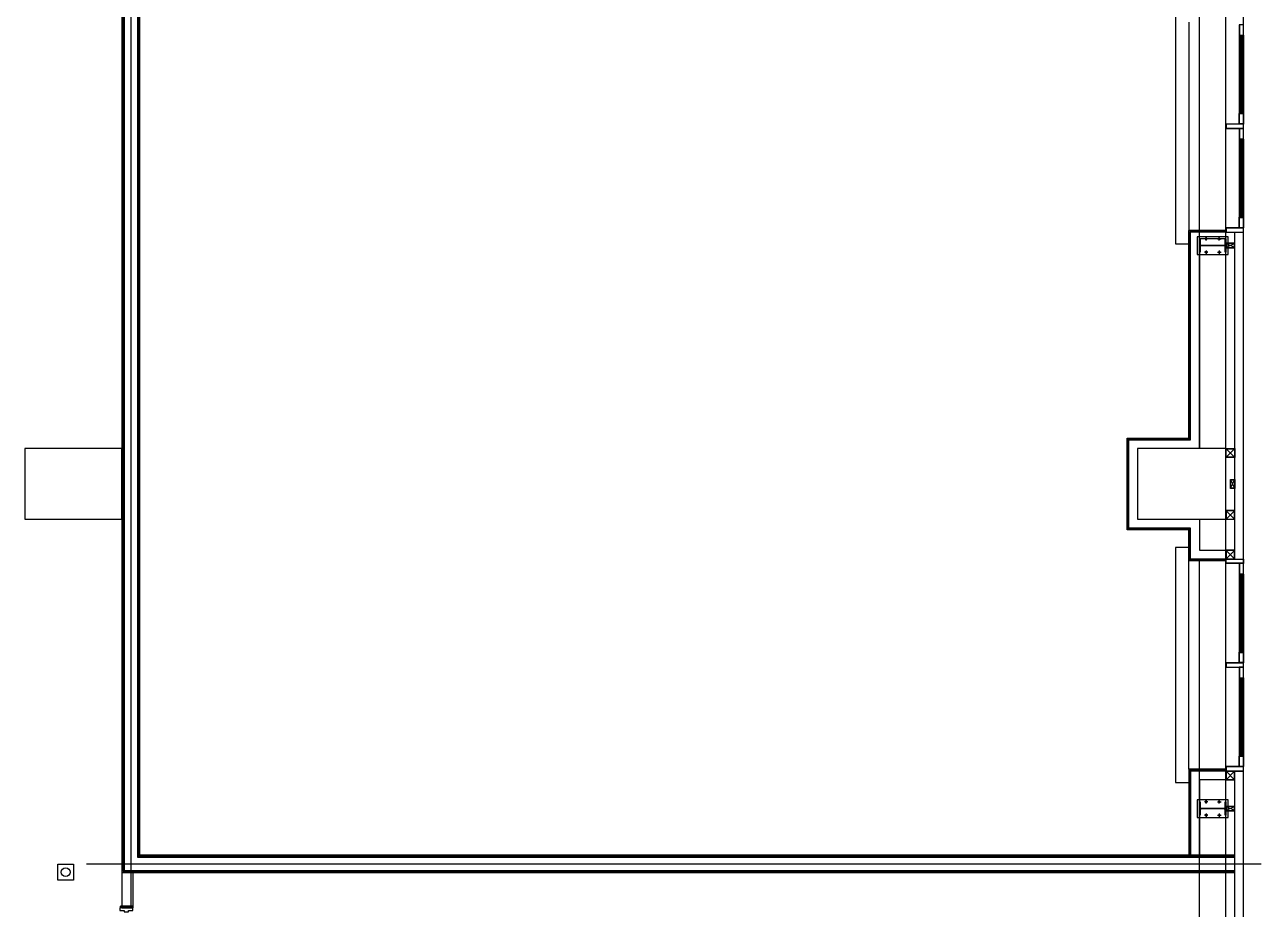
# Model space of a CAD drawing. Header units: millimetres. Extents: x 0 to 356400, y 0 to 68257.
# Drawn here: x 289132 to 289692, y 2965 to 3366 of the extents above; entities that cross this region are included whole.
import ezdxf

# ---------------------------------------------------------------- set-up
doc = ezdxf.new("R2010")
doc.units = ezdxf.units.MM
doc.header["$LTSCALE"] = 75
doc.linetypes.add('HID', pattern=[2.3, 1.5, -0.8])
for name, color, linetype in [('1', 7, 'Continuous'), ('6', 6, 'Continuous'), ('8', 8, 'Continuous'), ('SS-PLATE', 32, 'Continuous')]:
    doc.layers.add(name, color=color, linetype=linetype)

# ---------------------------------------------------------------- blocks, each defined once
blk = doc.blocks.new('BOLT')
at = {"layer": '1', "color": 251}
for p, q in [((-21, 0), (21, 0)), ((0, -21), (0, 21))]:
    blk.add_line(p, q, dxfattribs=at)
at = {"layer": '6', "color": 251}
blk.add_circle((0, 0), 11, dxfattribs=at)
blk = doc.blocks.new('WC2_BP')
at = {"layer": 'SS-PLATE', "color": 251, "ltscale": 0.05}
blk.add_lwpolyline([(-175, -100), (175, -100), (175, 100), (-175, 100)], close=True, dxfattribs=at)
at = {"linetype": 'HID', "yscale": 0.909090909090909, "zscale": 0.909090909090909}
for p, xscale in [((-75, 75), -0.909090909090909), ((75, 75), 0.909090909090909)]:
    blk.add_blockref('BOLT', p, dxfattribs=dict(at, xscale=xscale))
at = {"linetype": 'HID', "yscale": 0.909090909090909, "zscale": 0.909090909090909, "rotation": 180}
for p, xscale in [((-75, -75), 0.909090909090909), ((75, -75), -0.909090909090909)]:
    blk.add_blockref('BOLT', p, dxfattribs=dict(at, xscale=xscale))
blk = doc.blocks.new('G$C7369CDF7')
at = {"layer": '8'}
for p, q in [((109530, 44950), (109530, 58250)), ((105230, 58050), (97130, 58050)), ((100150, 58050), (100030, 58050)), ((100030, 58050), (100030, 58000)), ((100030, 58000), (100150, 58000)), ((100148, 58048), (100032, 58048)), ((100032, 58048), (100032, 58002)), ((100032, 58002), (100148, 58002)), ((100148, 58002), (100148, 58048)), ((100150, 58050), (101035, 58050)), ((100150, 58000), (100150, 58050)), ((101035, 58042), (100150, 58042)), ((101035, 58034), (100150, 58034)), ((101035, 58022), (100150, 58022)), ((101035, 58014), (100150, 58014)), ((100150, 58000), (101035, 58000)), ((101035, 58000), (101035, 58050)), ((101035, 58050), (101155, 58050)), ((101155, 58000), (101035, 58000)), ((101037, 58002), (101037, 58048)), ((101037, 58048), (101153, 58048)), ((101153, 58002), (101037, 58002)), ((101153, 58048), (101153, 58002)), ((101155, 58050), (101155, 57850)), ((101205, 58050), (101155, 58050)), ((101155, 58050), (101155, 58000)), ((101157, 58048), (101157, 57852)), ((101203, 58048), (101157, 58048)), ((101157, 58048), (101157, 58048)), ((101203, 57852), (101203, 58048)), ((101325, 58050), (101205, 58050)), ((101205, 58050), (101205, 58000)), ((101205, 57850), (101205, 58050)), ((101205, 58000), (101325, 58000)), ((101323, 58048), (101207, 58048)), ((101207, 58048), (101207, 58002)), ((101207, 58002), (101323, 58002)), ((101323, 58002), (101323, 58048)), ((101325, 58050), (102210, 58050)), ((101325, 58000), (101325, 58050)), ((101325, 58042), (102210, 58042)), ((101325, 58034), (102210, 58034)), ((101325, 58022), (102210, 58022)), ((101325, 58014), (102210, 58014)), ((101325, 58000), (102210, 58000)), ((102210, 58000), (102210, 58050)), ((102210, 58050), (102330, 58050)), ((102330, 58000), (102210, 58000)), ((102212, 58002), (102212, 58048)), ((102212, 58048), (102328, 58048)), ((102328, 58002), (102212, 58002)), ((102328, 58048), (102328, 58002)), ((102330, 58050), (102330, 58000)), ((102330, 58050), (102330, 57850)), ((102380, 58050), (102330, 58050)), ((102332, 58048), (102332, 57852)), ((102378, 58048), (102332, 58048)), ((102332, 58048), (102332, 58048)), ((102378, 57852), (102378, 58048)), ((102380, 57850), (102380, 58050)), ((116230, 58050), (105230, 58050)), ((106080, 57850), (106080, 58050)), ((106080, 58050), (106130, 58050)), ((106082, 58048), (106128, 58048)), ((106082, 57852), (106082, 58048)), ((106128, 58048), (106128, 57852)), ((106250, 58050), (106130, 58050)), ((106130, 58050), (106130, 58000)), ((106130, 58050), (106130, 57850)), ((106130, 58000), (106250, 58000)), ((106248, 58048), (106132, 58048)), ((106132, 58048), (106132, 58002)), ((106132, 58002), (106248, 58002)), ((106248, 58002), (106248, 58048)), ((106250, 58050), (107135, 58050)), ((106250, 58000), (106250, 58050)), ((107135, 58042), (106250, 58042)), ((107135, 58034), (106250, 58034)), ((107135, 58022), (106250, 58022)), ((107135, 58014), (106250, 58014)), ((106250, 58000), (107135, 58000)), ((107135, 58000), (107135, 58050)), ((107135, 58050), (107255, 58050)), ((107255, 58000), (107135, 58000)), ((107137, 58002), (107137, 58048)), ((107137, 58048), (107253, 58048)), ((107253, 58002), (107137, 58002)), ((107253, 58048), (107253, 58002)), ((107255, 58050), (107255, 57850)), ((107305, 58050), (107255, 58050)), ((107255, 58050), (107255, 58000)), ((107257, 58048), (107257, 57852)), ((107303, 58048), (107257, 58048)), ((107257, 58048), (107257, 58048)), ((107303, 57852), (107303, 58048)), ((107425, 58050), (107305, 58050)), ((107305, 58050), (107305, 58000)), ((107305, 57850), (107305, 58050)), ((107305, 58000), (107425, 58000)), ((107423, 58048), (107307, 58048)), ((107307, 58048), (107307, 58002)), ((107307, 58002), (107423, 58002)), ((107423, 58002), (107423, 58048)), ((107425, 58050), (108310, 58050)), ((107425, 58000), (107425, 58050)), ((107425, 58042), (108310, 58042)), ((107425, 58034), (108310, 58034)), ((107425, 58022), (108310, 58022)), ((107425, 58014), (108310, 58014)), ((107425, 58000), (108310, 58000)), ((108310, 58000), (108310, 58050)), ((108310, 58050), (108430, 58050)), ((108430, 58000), (108310, 58000)), ((108312, 58002), (108312, 58048)), ((108312, 58048), (108428, 58048)), ((108428, 58002), (108312, 58002)), ((108428, 58048), (108428, 58002)), ((108430, 58050), (108430, 58000)), ((108430, 58050), (108430, 57850)), ((108480, 58050), (108430, 58050)), ((108432, 58048), (108432, 57852)), ((108478, 58048), (108432, 58048)), ((108432, 58048), (108432, 58048)), ((108478, 57852), (108478, 58048)), ((108480, 57850), (108480, 58050)), ((104830, 57850), (97230, 57850)), ((101155, 57850), (100030, 57850)), ((101155, 57850), (101205, 57850)), ((101157, 57852), (101203, 57852)), ((102330, 57850), (101205, 57850)), ((102330, 57850), (102380, 57850)), ((102332, 57852), (102378, 57852)), ((102360, 57850), (102360, 57430)), ((102370, 57850), (102370, 57440)), ((105230, 57950), (102380, 57950)), ((102380, 57850), (102380, 57450)), ((102455, 57850), (102455, 57550)), ((102530, 57850), (102455, 57850)), ((102508, 57948, -103000), (102553, 57852, -103000)), ((102553, 57948, -103000), (102508, 57852, -103000)), ((102530, 57550, -103000), (102530, 57850, -103000)), ((104830, 57850), (104830, 57950)), ((104830, 57950), (104930, 57950)), ((105630, 57850), (104830, 57850)), ((104830, 57850), (104830, 56850)), ((104930, 57850), (104830, 57850)), ((104928, 57852), (104833, 57948)), ((104928, 57948), (104833, 57852)), ((104833, 57852), (104833, 57948)), ((104833, 57948), (104928, 57948)), ((104928, 57852), (104833, 57852)), ((104928, 57948), (104928, 57852)), ((104930, 57950), (104930, 57850)), ((105180, 57900), (105180, 57950)), ((105180, 57950), (105280, 57950)), ((105280, 57900), (105180, 57900)), ((105183, 57902), (105278, 57948)), ((105278, 57902), (105183, 57948)), ((105183, 57902), (105183, 57948)), ((105183, 57948), (105278, 57948)), ((105278, 57902), (105183, 57902)), ((106080, 57950), (105230, 57950)), ((105278, 57948), (105278, 57902)), ((105280, 57950), (105280, 57900)), ((105630, 57950), (105530, 57950)), ((105530, 57950), (105530, 57850)), ((105530, 57850), (105630, 57850)), ((105533, 57852), (105628, 57948)), ((105533, 57948), (105628, 57852)), ((105628, 57948), (105533, 57948)), ((105533, 57948), (105533, 57852)), ((105533, 57852), (105628, 57852)), ((105628, 57852), (105628, 57948)), ((105630, 57850), (105630, 57950)), ((115830, 57850), (105630, 57850)), ((105630, 56850), (105630, 57850)), ((105980, 57550), (105980, 57950)), ((106080, 57950), (105980, 57950)), ((105980, 57950), (105980, 57850)), ((105980, 57850), (106080, 57850)), ((105983, 57852), (106078, 57948)), ((105983, 57948), (106078, 57852)), ((106078, 57948), (105983, 57948)), ((105983, 57948), (105983, 57852)), ((105983, 57852), (106078, 57852)), ((106078, 57852), (106078, 57948)), ((106080, 57850), (106080, 57950)), ((106080, 57850), (106080, 57450)), ((106130, 57850), (106080, 57850)), ((106128, 57852), (106082, 57852)), ((106090, 57850), (106090, 57440)), ((106100, 57850), (106100, 57430)), ((107255, 57850), (106130, 57850)), ((107255, 57850), (107305, 57850)), ((107257, 57852), (107303, 57852)), ((108430, 57850), (107305, 57850)), ((108430, 57850), (108480, 57850)), ((108432, 57852), (108478, 57852)), ((108460, 57850), (108460, 57430)), ((108470, 57850), (108470, 57440)), ((116230, 57950), (108480, 57950)), ((108580, 57950), (108480, 57950)), ((108480, 57950), (108480, 57850)), ((108480, 57850), (108480, 57450)), ((108480, 57850), (108580, 57850)), ((108483, 57852), (108578, 57948)), ((108483, 57948), (108578, 57852)), ((108578, 57948), (108483, 57948)), ((108483, 57948), (108483, 57852)), ((108483, 57852), (108578, 57852)), ((108578, 57852), (108578, 57948)), ((108580, 57950), (108580, 57550)), ((108580, 57850), (108580, 57950)), ((108883, 57948, -103000), (108928, 57852, -103000)), ((108928, 57948, -103000), (108883, 57852, -103000)), ((108905, 57550, -103000), (108905, 57850, -103000)), ((109430, 45550), (109430, 57950)), ((109443, 45538), (109443, 57950)), ((109455, 45525), (109455, 57950)), ((109605, 45375), (109605, 57950)), ((109618, 45363), (109618, 57950)), ((109630, 45350), (109630, 57950)), ((102527, 57700, -103000), (102534, 57700, -103000)), ((108902, 57700, -103000), (108909, 57700, -103000)), ((104830, 57550), (97230, 57550)), ((102455, 57550), (104830, 57550)), ((105630, 57550), (105980, 57550)), ((115830, 57550), (106100, 57550)), ((108580, 57550), (109430, 57550)), ((100000, 57430), (102360, 57430)), ((104710, 57430), (102360, 57430)), ((104720, 57440), (102370, 57440)), ((104730, 57450), (102380, 57450)), ((102510, 57280), (102510, 57430)), ((104710, 56730), (104710, 57430)), ((104720, 56740), (104720, 57440)), ((104730, 56750), (104730, 57450)), ((106080, 57450), (105730, 57450)), ((105730, 57450), (105730, 56750)), ((106090, 57440), (105740, 57440)), ((105740, 57440), (105740, 56740)), ((106100, 57430), (105750, 57430)), ((105750, 57430), (105750, 56730)), ((105950, 57430), (105950, 57280)), ((108460, 57430), (106100, 57430)), ((108460, 57430), (109430, 57430)), ((108470, 57440), (109430, 57440)), ((108480, 57450), (109430, 57450)), ((108610, 57280), (108610, 57430)), ((99850, 57280), (102510, 57280)), ((105950, 57280), (108610, 57280)), ((104830, 56850), (105630, 56850)), ((105750, 56730), (104710, 56730)), ((105740, 56740), (104720, 56740)), ((105730, 56750), (104730, 56750)), ((97205, 45525), (109455, 45525)), ((97218, 45538), (109443, 45538)), ((97230, 45550), (109430, 45550)), ((93230, 45450), (110005, 45450)), ((97043, 45363), (109618, 45363)), ((97055, 45375), (109605, 45375)), ((109630, 45475), (110030, 45475)), ((110010, 45465), (110010, 45335)), ((110030, 45465), (110010, 45465)), ((110030, 45445), (110010, 45445)), ((110020, 45465), (110020, 45335)), ((110030, 45350), (110030, 45475)), ((110030, 45465), (110030, 45335)), ((97030, 45350), (109630, 45350)), ((105630, 45350), (104830, 45350)), ((104830, 45350), (104830, 44250)), ((105630, 44250), (105630, 45350)), ((109630, 45350), (110030, 45350)), ((110030, 45355), (110010, 45355)), ((110030, 45335), (110010, 45335)), ((109535, 44624), (109535, 44804)), ((109535, 44804), (109715, 44804)), ((109715, 44804), (109715, 44624)), ((109715, 44624), (109535, 44624)), ((104830, 44250), (105630, 44250))]:
    blk.add_line(p, q, dxfattribs=at)
at = {"layer": '8', "elevation": -103000}
for points in [[(102455, 57550), (102455, 57559), (102514, 57559, 0.414214), (102527, 57572), (102527, 57828, 0.414214), (102514, 57841), (102455, 57841), (102455, 57850), (102605, 57850), (102605, 57841), (102547, 57841, 0.414214), (102534, 57828), (102534, 57572, 0.414214), (102547, 57559), (102605, 57559), (102605, 57550)], [(108830, 57550), (108830, 57559), (108889, 57559, 0.414214), (108902, 57572), (108902, 57828, 0.414214), (108889, 57841), (108830, 57841), (108830, 57850), (108980, 57850), (108980, 57841), (108922, 57841, 0.414214), (108909, 57828), (108909, 57572, 0.414214), (108922, 57559), (108980, 57559), (108980, 57550)]]:
    blk.add_lwpolyline(points, format="xyb", close=True, dxfattribs=at)
for points in [[(102505, 57950), (102505, 57850), (102555, 57850), (102555, 57950)], [(102508, 57948), (102508, 57852), (102553, 57852), (102553, 57948)], [(108880, 57950), (108880, 57850), (108930, 57850), (108930, 57950)], [(108883, 57948), (108883, 57852), (108928, 57852), (108928, 57948)]]:
    blk.add_lwpolyline(points, close=True, dxfattribs=at)
at = {"layer": '8'}
blk.add_lwpolyline([(110030, 45345), (110030, 45325), (110060, 45325), (110060, 45375), (110075, 45375), (110075, 45425), (110060, 45425), (110060, 45475), (110030, 45475), (110030, 45455)], dxfattribs=at)
blk.add_circle((109625, 44714), 50, dxfattribs=at)
at = {"layer": '8', "rotation": 89.99999999999993}
for p in [(102530, 57700, -103000), (108905, 57700, -103000)]:
    blk.add_blockref('WC2_BP', p, dxfattribs=at)

msp = doc.modelspace()

# ---------------------------------------------------------------- block references
at = {"xscale": 0.04000000000000001, "yscale": 0.04000000000000001, "zscale": 0.04000000000000001, "rotation": 270}
msp.add_blockref('G$C7369CDF7', (287362.17, 7367.09), dxfattribs=at)

doc.saveas('drawing.dxf')
